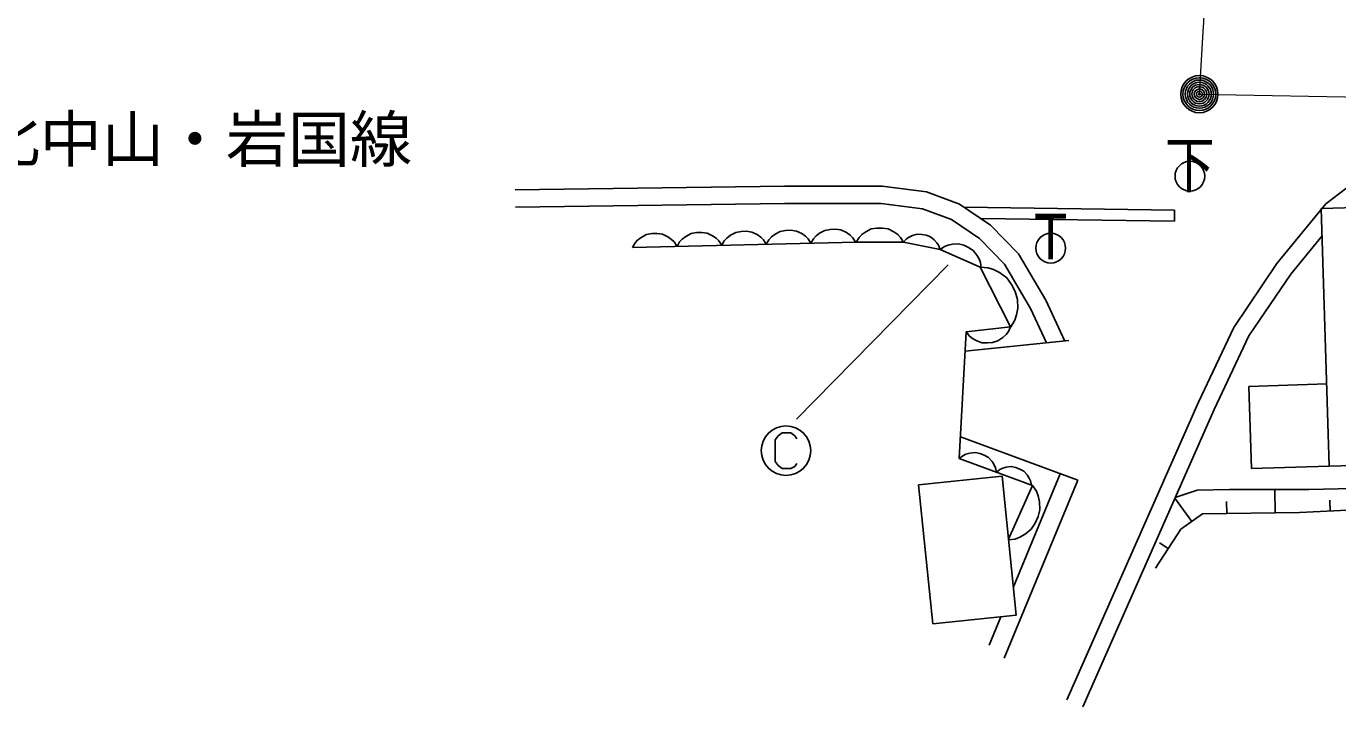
# Model space of a CAD drawing. Units: millimetres, scale not verified. Extents: x 40000 to 680000, y 20000 to 380000.
# Drawn here: x 122380 to 175241, y 242801 to 270240 of the extents above; entities that cross this region are included whole.
import ezdxf
from ezdxf.enums import TextEntityAlignment as Align

# ---------------------------------------------------------------- set-up
doc = ezdxf.new("R2010")
doc.units = ezdxf.units.MM
doc.header["$LTSCALE"] = 1000
doc.linetypes.add('CHAIN', pattern=[18.5, 12, -1.5, 3.5, -1.5])
for name, color, linetype, lineweight in [('M-STR-STRC', 7, 'Continuous', 25), ('S-BGD', 7, 'Continuous', 25), ('S-BMK', 2, 'CHAIN', 13), ('S-BMK-SRVR', 3, 'Continuous', 25), ('S-STR-HTXT', 7, 'Continuous', 13)]:
    doc.layers.add(name, color=color, linetype=linetype, lineweight=lineweight)
doc.styles.add('ＭＳ ゴシック', font='')
doc.styles.get('ＭＳ ゴシック').set_extended_font_data('MS Gothic')

msp = doc.modelspace()

# ---------------------------------------------------------------- linework, layer by layer
at = {"layer": 'M-STR-STRC'}
for p, q in [((159537, 260614), (153425, 254397)), ((152842, 253847), (152682, 253727)), ((153201, 253847), (152842, 253847)), ((153361, 253727), (153201, 253847)), ((152682, 253727), (152562, 253567)), ((152562, 253567), (152562, 252688)), ((153441, 253607), (153361, 253727)), ((152562, 252688), (152682, 252528)), ((152682, 252528), (152842, 252408)), ((152842, 252408), (153202, 252408)), ((153202, 252408), (153361, 252488)), ((153361, 252488), (153441, 252608))]:
    msp.add_line(p, q, dxfattribs=at)
msp.add_circle((153002, 253127), 999, dxfattribs=at)
at = {"layer": 'S-BGD'}
for p, q in [((142092, 263648), (152942, 263785)), ((152942, 263785), (155009, 263785)), ((155009, 263785), (156881, 263786)), ((156881, 263786), (158667, 263567)), ((174765, 263085), (176173, 264158)), ((158667, 263567), (159991, 263066)), ((174578, 262884), (187966, 263300)), ((142101, 262949), (152942, 263086)), ((152942, 263086), (155009, 263086)), ((155009, 263086), (156838, 263086)), ((156838, 263086), (158499, 262883)), ((158499, 262883), (159668, 262441)), ((159991, 263066), (161246, 262222)), ((160182, 262938), (168660, 262826)), ((168654, 262383), (168660, 262826)), ((172788, 260668), (174765, 263085)), ((174900, 252505), (174578, 262884)), ((159668, 262441), (160796, 261682)), ((160853, 262486), (168654, 262383)), ((161246, 262222), (162375, 261069)), ((147164, 261726), (147023, 261615)), ((147377, 261839), (147164, 261726)), ((147592, 261880), (147377, 261839)), ((147808, 261885), (147592, 261880)), ((148025, 261854), (147808, 261885)), ((148243, 261751), (148025, 261854)), ((148389, 261647), (148243, 261751)), ((148962, 261768), (148821, 261657)), ((149176, 261881), (148962, 261768)), ((149391, 261922), (149176, 261881)), ((149606, 261927), (149391, 261922)), ((149823, 261897), (149606, 261927)), ((150041, 261794), (149823, 261897)), ((150188, 261689), (150041, 261794)), ((150298, 261584), (150188, 261689)), ((150620, 261699), (150514, 261589)), ((150761, 261811), (150620, 261699)), ((150974, 261924), (150761, 261811)), ((151189, 261965), (150974, 261924)), ((151405, 261970), (151189, 261965)), ((151622, 261939), (151405, 261970)), ((151840, 261836), (151622, 261939)), ((151986, 261732), (151840, 261836)), ((152097, 261626), (151986, 261732)), ((152418, 261742), (152313, 261631)), ((152559, 261853), (152418, 261742)), ((152773, 261966), (152559, 261853)), ((152987, 262007), (152773, 261966)), ((153203, 262012), (152987, 262007)), ((153420, 261981), (153203, 262012)), ((153638, 261879), (153420, 261981)), ((153785, 261774), (153638, 261879)), ((153895, 261669), (153785, 261774)), ((154007, 261491), (153895, 261669)), ((154111, 261674), (154007, 261491)), ((154216, 261784), (154111, 261674)), ((154358, 261896), (154216, 261784)), ((154571, 262009), (154358, 261896)), ((154786, 262050), (154571, 262009)), ((155002, 262055), (154786, 262050)), ((155218, 262024), (155002, 262055)), ((155437, 261921), (155218, 262024)), ((155583, 261817), (155437, 261921)), ((155694, 261711), (155583, 261817)), ((155806, 261534), (155694, 261711)), ((155948, 261724), (155834, 261535)), ((156062, 261838), (155948, 261724)), ((156214, 261952), (156062, 261838)), ((156441, 262066), (156214, 261952)), ((156669, 262104), (156441, 262066)), ((156897, 262104), (156669, 262104)), ((157125, 262066), (156897, 262104)), ((157353, 261952), (157125, 262066)), ((157505, 261839), (157353, 261952)), ((157619, 261725), (157505, 261839)), ((157733, 261535), (157619, 261725)), ((157857, 261664), (157740, 261535)), ((157963, 261735), (157857, 261664)), ((158098, 261799), (157963, 261735)), ((158292, 261852), (158098, 261799)), ((158475, 261847), (158292, 261852)), ((158651, 261811), (158475, 261847)), ((158821, 261747), (158651, 261811)), ((158980, 261623), (158821, 261747)), ((160796, 261682), (161815, 260641)), ((173349, 260249), (174611, 261793)), ((146814, 261322), (155834, 261535)), ((146917, 261504), (146814, 261322)), ((147023, 261615), (146917, 261504)), ((148500, 261541), (148389, 261647)), ((148612, 261364), (148500, 261541)), ((148716, 261547), (148612, 261364)), ((148821, 261657), (148716, 261547)), ((150411, 261407), (150298, 261584)), ((150514, 261589), (150411, 261407)), ((152209, 261449), (152097, 261626)), ((152313, 261631), (152209, 261449)), ((155834, 261535), (157740, 261535)), ((157740, 261535), (159222, 261239)), ((159080, 261511), (158980, 261623)), ((159151, 261406), (159080, 261511)), ((159210, 261241), (159151, 261406)), ((159394, 261359), (159222, 261239)), ((159222, 261239), (160831, 260519)), ((159536, 261413), (159394, 261359)), ((159712, 261453), (159536, 261413)), ((159953, 261463), (159712, 261453)), ((160165, 261408), (159953, 261463)), ((160362, 261320), (160165, 261408)), ((160544, 261199), (160362, 261320)), ((160697, 261012), (160544, 261199)), ((160784, 260855), (160697, 261012)), ((160839, 260712), (160784, 260855)), ((160864, 260504), (160839, 260712)), ((161815, 260641), (162856, 258863)), ((162375, 261069), (163476, 259189)), ((171046, 258098), (172788, 260668)), ((160831, 260519), (162055, 258122)), ((161145, 260497), (160831, 260519)), ((161363, 260427), (161145, 260497)), ((161605, 260308), (161363, 260427)), ((161897, 260093), (161605, 260308)), ((162092, 259830), (161897, 260093)), ((171656, 257751), (173349, 260249)), ((162239, 259541), (162092, 259830)), ((162338, 259228), (162239, 259541)), ((162342, 258866), (162338, 259228)), ((163476, 259189), (164242, 257547)), ((162225, 258382), (162296, 258600)), ((162296, 258600), (162342, 258866)), ((162856, 258863), (163505, 257472)), ((162055, 258122), (160265, 257913)), ((161969, 257931), (162055, 258122)), ((162058, 258116), (162225, 258382)), ((169626, 255084), (171046, 258098)), ((160265, 257913), (159985, 252806)), ((164396, 257563), (160223, 257139)), ((160268, 257914), (160396, 257748)), ((160396, 257748), (160516, 257653)), ((160516, 257653), (160671, 257562)), ((160671, 257562), (160898, 257480)), ((160898, 257480), (161117, 257469)), ((161117, 257469), (161331, 257494)), ((161331, 257494), (161542, 257555)), ((161542, 257555), (161743, 257687)), ((161743, 257687), (161874, 257811)), ((161874, 257811), (161969, 257931)), ((170258, 254786), (171656, 257751)), ((171659, 255719), (174797, 255816)), ((171762, 252407), (171659, 255719)), ((164326, 243083), (169626, 255084)), ((164966, 242801), (170258, 254786)), ((160033, 253687), (164763, 251938)), ((160130, 252923), (159985, 252806)), ((159985, 252806), (162932, 251722)), ((160253, 252980), (160130, 252923)), ((160406, 253026), (160253, 252980)), ((160620, 253050), (160406, 253026)), ((160811, 253014), (160620, 253050)), ((160991, 252947), (160811, 253014)), ((161160, 252851), (160991, 252947)), ((161307, 252695), (161160, 252851)), ((161394, 252561), (161307, 252695)), ((161451, 252437), (161394, 252561)), ((161486, 252254), (161451, 252437)), ((161622, 252364), (161486, 252254)), ((161737, 252417), (161622, 252364)), ((161881, 252460), (161737, 252417)), ((162081, 252483), (161881, 252460)), ((162260, 252449), (162081, 252483)), ((164056, 252199), (162167, 247638)), ((162429, 252387), (162260, 252449)), ((162587, 252296), (162429, 252387)), ((162725, 252150), (162587, 252296)), ((162807, 252024), (162725, 252150)), ((171762, 252407), (174900, 252505)), ((174900, 252505), (175862, 252535)), ((158349, 251752), (161711, 252096)), ((158922, 246149), (158349, 251752)), ((161711, 252096), (162284, 246493)), ((164763, 251938), (161790, 244758)), ((162932, 251722), (161971, 249558)), ((162860, 251909), (162807, 252024)), ((162893, 251737), (162860, 251909)), ((163093, 251493), (162932, 251722)), ((163166, 251303), (163093, 251493)), ((163220, 251070), (163166, 251303)), ((169356, 250273), (168680, 251212)), ((168693, 251240), (169572, 251534)), ((169572, 251534), (170873, 251561)), ((170873, 251561), (171849, 251561)), ((171849, 251561), (174071, 251561)), ((172716, 250626), (172703, 251561)), ((174071, 251561), (176646, 251616)), ((174939, 250694), (174920, 251137)), ((163162, 250466), (163235, 250748)), ((163235, 250748), (163220, 251070)), ((169789, 250585), (168922, 249962)), ((173692, 250640), (169789, 250585)), ((170765, 250599), (170758, 251079)), ((176186, 250749), (173692, 250640)), ((162884, 249959), (163045, 250203)), ((163045, 250203), (163162, 250466)), ((161959, 249530), (162236, 249565)), ((162236, 249565), (162426, 249638)), ((162426, 249638), (162636, 249755)), ((162636, 249755), (162884, 249959)), ((168922, 249962), (167892, 248390)), ((168407, 249176), (168051, 249409)), ((162284, 246493), (158922, 246149)), ((161667, 246430), (161192, 245282))]:
    msp.add_line(p, q, dxfattribs=at)
for centre in [(169281, 264193), (163670, 261291)]:
    msp.add_circle(centre, 600, dxfattribs=at)
at = {"layer": 'S-BMK'}
for q in [(169832, 270237), (176269, 267384)]:
    msp.add_line((169663, 267501), q, dxfattribs=at)
msp.add_arc((147887, 271592), 21987, 356.4657, 33.6326, dxfattribs=at)
at = {"layer": 'S-BMK-SRVR'}
for radius in [750, 660, 570, 480, 390, 300, 210, 120, 30]:
    msp.add_circle((169663, 267501), radius, dxfattribs=at)

# ---------------------------------------------------------------- texts
at = {"layer": 'S-BGD', "style": 'ＭＳ ゴシック', "width": 0.8}
for s, p in [('下', (168281, 263193)), ('Ｔ', (162671, 260292))]:
    msp.add_text(s, height=1833, rotation=0.007, dxfattribs=at).set_placement(p, align=Align.BOTTOM_LEFT)
at = {"layer": 'S-STR-HTXT', "style": 'ＭＳ ゴシック'}
msp.add_text('一般県道 北中山・岩国線', height=1833, rotation=0.007, dxfattribs=at).set_placement((109180, 264217), align=Align.BOTTOM_LEFT)

doc.saveas('drawing.dxf')
